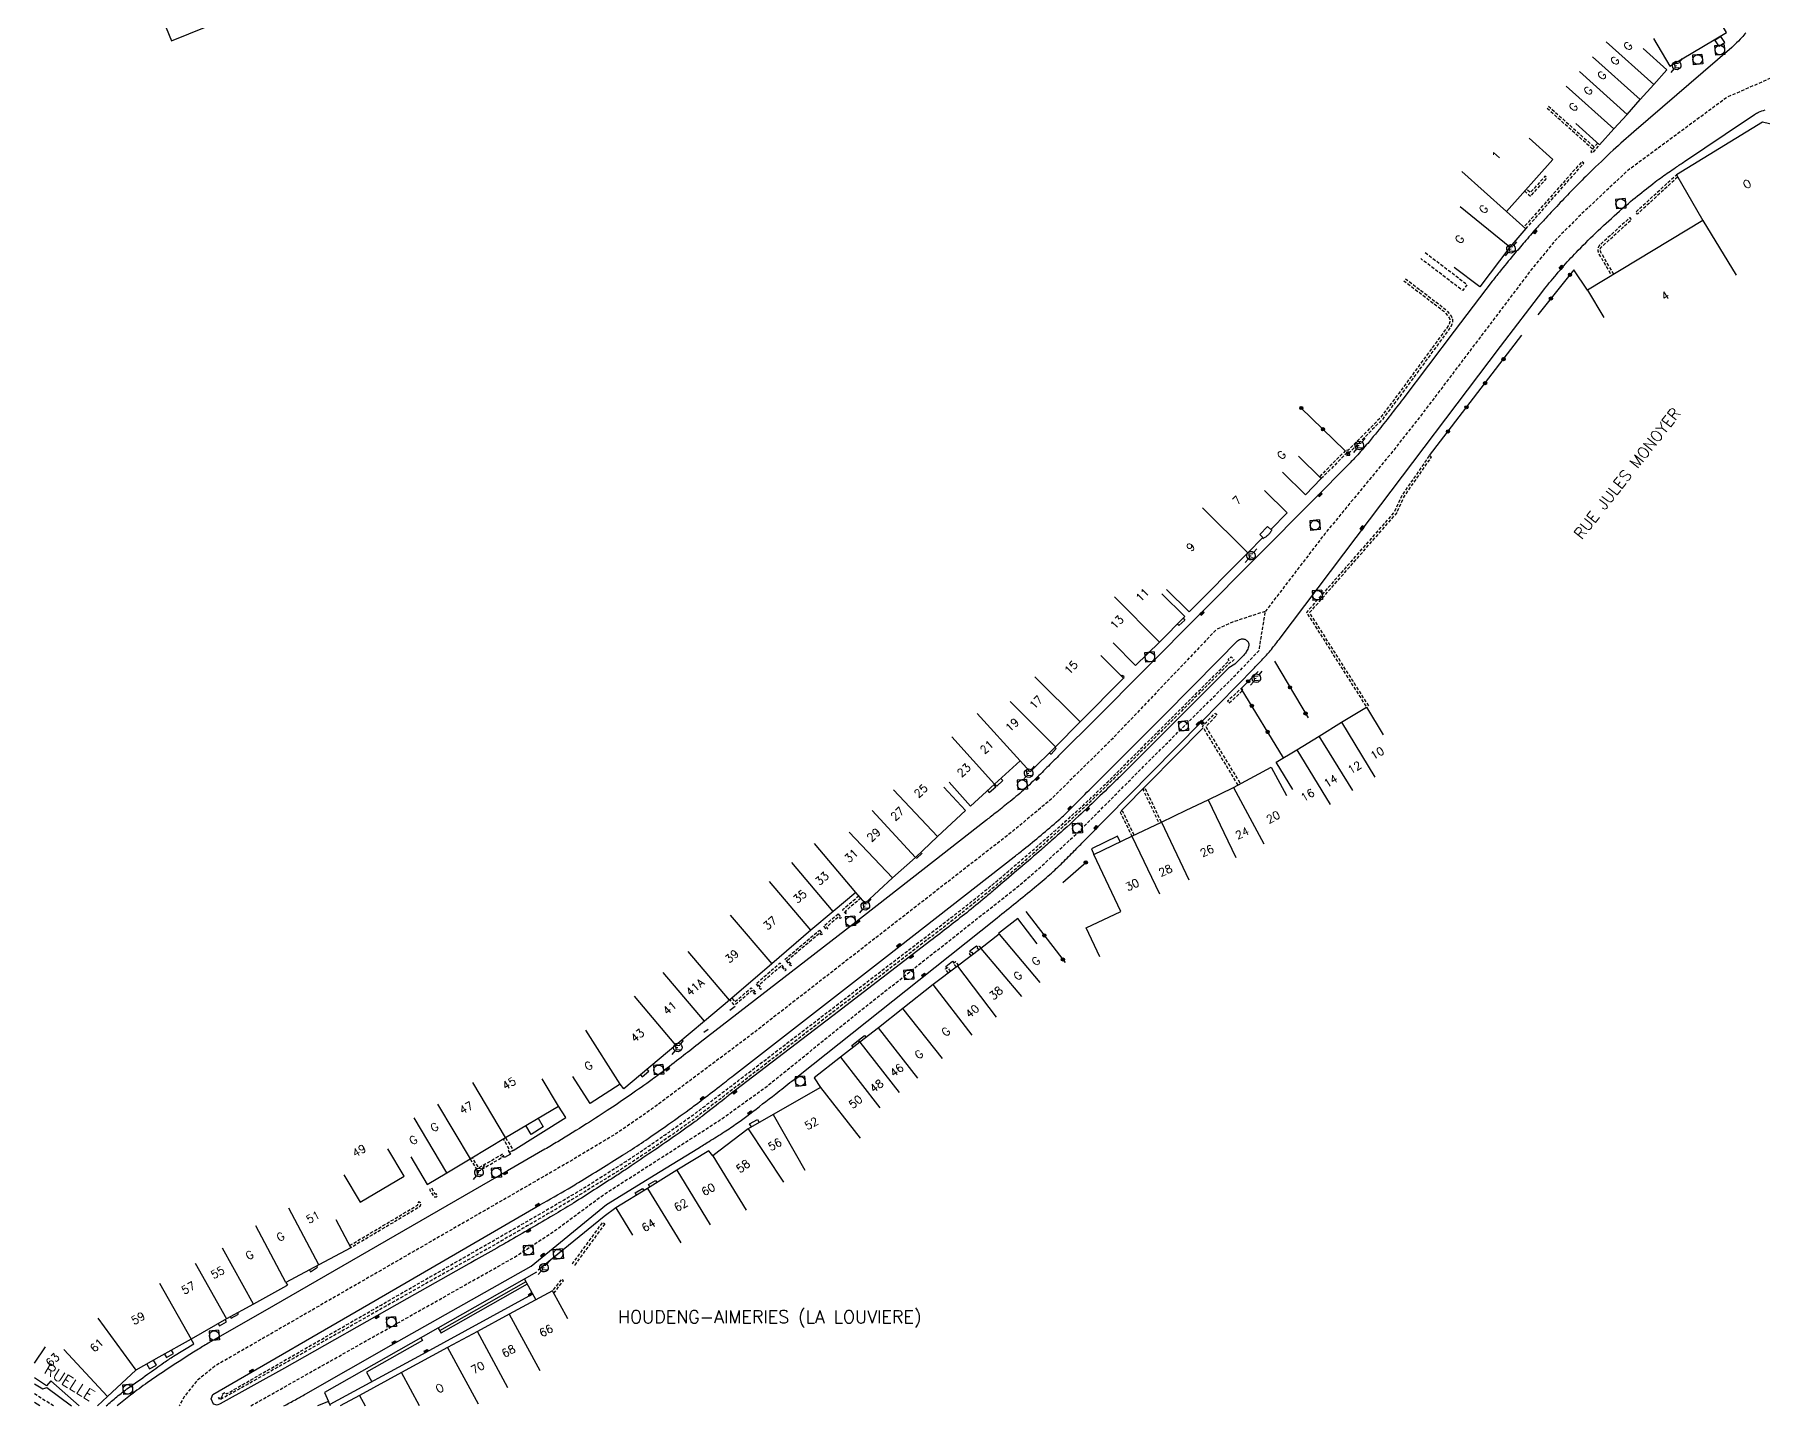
# Model space of a CAD drawing. Header units: millimetres. Extents: x 119599 to 135000, y 124063 to 131000.
# Drawn here: x 134000 to 134270, y 129999.9 to 130214.2 of the extents above; entities that cross this region are included whole.
import ezdxf
from ezdxf.enums import TextEntityAlignment as Align

# ---------------------------------------------------------------- set-up
doc = ezdxf.new("R2010")
doc.units = ezdxf.units.MM
doc.linetypes.add('DASHED', pattern=[0.75, 0.5, -0.25])
doc.layers.get('0').update_dxf_attribs({"linetype": 'CONTINUOUS'})
for name, color, linetype in [('W0001', 6, 'DASHED'), ('W0008', 7, 'CONTINUOUS'), ('W0100', 7, 'CONTINUOUS'), ('W0112', 1, 'DASHED'), ('W0322', 7, 'CONTINUOUS'), ('W0330', 7, 'CONTINUOUS'), ('W0400', 7, 'CONTINUOUS'), ('W0420', 7, 'CONTINUOUS'), ('W0471', 7, 'CONTINUOUS'), ('W0980', 7, 'CONTINUOUS'), ('W0989', 7, 'CONTINUOUS'), ('W0991', 7, 'CONTINUOUS'), ('W1102', 7, 'CONTINUOUS')]:
    doc.layers.add(name, color=color, linetype=linetype)
doc.styles.get("Standard").update_dxf_attribs({"font": 'romans.shx', "width": 0.85})

# ---------------------------------------------------------------- blocks, each defined once
blk = doc.blocks.new('t322o')
at = {"color": 0, "linetype": 'Continuous'}
for radius in [0.25, 0.15]:
    blk.add_circle((0, 0), radius, dxfattribs=at)
blk = doc.blocks.new('T420')
for p, q in [((0.75, 0.75), (-0.75, 0.75)), ((-0.75, 0.75), (-0.75, -0.75)), ((0.75, 0.75), (0.75, -0.75)), ((0.75, -0.75), (-0.75, -0.75))]:
    blk.add_line(p, q)
blk.add_ellipse((0, 0), major_axis=(-0.53, 0.53), ratio=1, start_param=3.926991, end_param=10.210176)
blk = doc.blocks.new('T471')
for p, q in [((-0.333334, 0.333334), (-0.333334, -0.333334)), ((-0.333334, 0.333334), (0.333334, 0.333334)), ((-0.333334, 0), (0, 0)), ((0.500001, 0.500001), (1.000002, 1.000002)), ((-0.500001, -0.500001), (-1.000002, -1.000002)), ((-0.333334, -0.333334), (0.333334, -0.333334))]:
    blk.add_line(p, q)
blk.add_ellipse((0, 0), major_axis=(0.471405, 0.471405), ratio=1, start_param=5.4977871438, end_param=11.780972451)
blk = doc.blocks.new('T400')
for p, q in [((-0.15, 0.3), (0.15, 0.3)), ((-0.15, -0.25), (-0.15, 0.3)), ((-0.15, 0.15), (0.15, 0.15)), ((-0.15, 0), (0.15, 0)), ((0.15, 0.3), (0.15, -0.25)), ((-0.15, -0.15), (0.15, -0.15)), ((-0.15, -0.25), (-0.15, -0.3)), ((-0.15, -0.3), (0.15, -0.3)), ((0.15, -0.3), (0.15, -0.25))]:
    blk.add_line(p, q)
blk = doc.blocks.new('t330o')
at = {"color": 0, "linetype": 'Continuous'}
for p, q in [((0.25, -0.25), (-0.25, 0.25)), ((-0.25, -0.25), (0.25, 0.25)), ((-0.25, 0.25), (-0.25, -0.25)), ((0.25, 0.25), (-0.25, 0.25)), ((0.25, -0.25), (0.25, 0.25)), ((-0.25, -0.25), (0.25, -0.25)), ((-0.25, -0.25), (-0.25, -0.25))]:
    blk.add_line(p, q, dxfattribs=at)

msp = doc.modelspace()

# ---------------------------------------------------------------- linework, layer by layer
at = {"layer": 'W0001', "flags": 128}
for points in [[(134276.62, 130209.78), (134264.34, 130204.4), (134248.72, 130192.87), (134241.6, 130186.17), (134237.56, 130182.11), (134233.71, 130177.41), (134217, 130155.31), (134212.09, 130149.06), (134201.55, 130136.27), (134192.24, 130124.12)], [(134033.78, 130000), (134074.98, 130023.25), (134081.41, 130027.48), (134086.52, 130031.27), (134089.01, 130033.09), (134107.03, 130044.63), (134114.15, 130049.75), (134128.97, 130061.72), (134153.72, 130081.23), (134156.79, 130083.88), (134162.96, 130089.57), (134173.68, 130100.35), (134188.01, 130114.59), (134191.25, 130118), (134192.24, 130124.12), (134187.1, 130122.44), (134184.55, 130121.24), (134168.34, 130104.21), (134158.74, 130094.74), (134152.86, 130089.81), (134111.49, 130057.64), (134096.38, 130046.34), (134090.93, 130042.58), (134083.21, 130037.95), (134028.16, 130006.22), (134025.33, 130003.92), (134023.35, 130001.42), (134022.6, 130000)], [(134000, 130001.94), (134003, 130000)]]:
    msp.add_lwpolyline(points, dxfattribs=at)
at = {"layer": 'W0008', "flags": 128}
for points in [[(134267.26, 130214.49, -0.04715), (134266.65, 130213.74, -0.006567), (134265.56, 130212.64, -0.015696), (134265.08, 130212.2), (134249.78, 130199.01, 0.008766), (134246.57, 130196.14, 0.00743), (134242.89, 130192.63, 0.004509), (134240.51, 130190.26, 0.004757), (134238.3, 130187.96, 0.002868), (134236.03, 130185.53, 0.004321), (134234.55, 130183.9, 0.004206), (134232.7, 130181.79, 0.004521), (134231.01, 130179.8, 0.003045), (134228.79, 130177.1, 0.005872), (134227.67, 130175.68), (134221.72, 130167.89), (134213.68, 130157.24, -0.003236), (134212.76, 130156.04, -0.001487), (134210.74, 130153.45, -0.004289), (134209.75, 130152.21, -0.003291), (134208.43, 130150.61, -0.008908), (134206.66, 130148.57, -0.012283), (134205.31, 130147.14), (134199.82, 130141.6), (134181.87, 130123.56), (134165.42, 130107.02), (134160.56, 130102.16, 0.000314), (134158.84, 130100.44, -0.000271), (134156.85, 130098.45, -0.013791), (134154.46, 130096.19, -0.014506), (134152.07, 130094.18, -0.000769), (134150.03, 130092.56, -0.001047), (134148.52, 130091.38), (134140.39, 130085.02), (134127.78, 130075.22), (134103.95, 130056.74, 0.000077), (134101.34, 130054.72, -0.000069), (134098.45, 130052.47, -0.008423), (134096.47, 130050.99, -0.004929), (134093.01, 130048.54, -0.005885), (134089.87, 130046.42, -0.005115), (134086.21, 130044.05, -0.003192), (134081.72, 130041.27, -0.007221), (134079.71, 130040.08), (134073.87, 130036.73), (134035.98, 130014.85), (134027.13, 130009.78, 0.010573), (134025.36, 130008.72, 0.004156), (134020.95, 130005.89, 0.008659), (134017.64, 130003.64, 0.010514), (134015, 130001.69, 0.00946), (134012.88, 130000)], [(134038.94, 130000, 0.001882), (134040.74, 130000.97, 0.005241), (134042.37, 130001.88), (134055.68, 130009.48), (134077.54, 130021.85), (134089.31, 130031.47), (134097.69, 130036.61), (134103.61, 130040.23, 0.002085), (134105.35, 130041.31, 0.001542), (134107.69, 130042.79, 0.009772), (134109.75, 130044.16, 0.011307), (134111.47, 130045.41, 0.002536), (134111.67, 130045.57, 0.000126), (134115.76, 130048.75, 0.002023), (134117.03, 130049.74, 0.001013), (134119.56, 130051.75), (134138.12, 130066.51), (134150.34, 130076.26, 0.001432), (134153.24, 130078.59, 0.001413), (134156.16, 130080.96, 0.01097), (134158.57, 130083.01, 0.012718), (134160.56, 130084.88, 0.001401), (134162.42, 130086.73, 0.001659), (134163.98, 130088.3), (134174.42, 130098.87), (134182.24, 130106.83), (134190.52, 130115.3, 0.002087), (134191.86, 130116.68, 0.004772), (134192.43, 130117.29, 0.018053), (134193, 130117.95, 0.007051), (134194.37, 130119.7), (134208.49, 130138.39), (134228.97, 130165.46), (134235.58, 130174.14, -0.012235), (134236.58, 130175.4, -0.005639), (134238.84, 130178.06, -0.013487), (134241.11, 130180.52, -0.010336), (134244.22, 130183.59, -0.008967), (134247.53, 130186.61, -0.010836), (134250.36, 130189, -0.004835), (134253.12, 130191.18, -0.012371), (134254.22, 130191.99, -0.002045), (134256.28, 130193.42, -0.003004), (134257.69, 130194.37), (134264.03, 130198.64), (134268.64, 130201.73, -0.047777), (134269.27, 130202.07, -0.030497), (134270.32, 130202.43, -0.070661)], [(134193.26, 130136.86, -0.043083), (134192.97, 130136.39, -0.043083), (134192.61, 130135.99, -0.036449), (134192.25, 130135.7, -0.036449), (134191.86, 130135.46)], [(134184.94, 130116.53), (134187.8, 130119.4, -0.050823), (134188.02, 130119.59, -0.036088), (134188.38, 130119.78, -0.142259), (134188.66, 130119.83, -0.083258), (134189.11, 130119.69, -0.112018), (134189.49, 130119.38, -0.139231), (134189.64, 130119.02, -0.074466), (134189.62, 130118.59, -0.079462), (134189.49, 130118.21, -0.024481), (134189.11, 130117.59, -0.043471), (134188.85, 130117.28), (134187.47, 130115.87), (134186.53, 130115.3), (134169.43, 130098.21, -0.004543), (134167.99, 130096.81, -0.00205), (134164.77, 130093.73, -0.004195), (134161.28, 130090.47, -0.006032), (134158.8, 130088.25, -0.001392), (134156.9, 130086.6, -0.000764), (134153.43, 130083.61, -0.000881), (134150.02, 130080.7, -0.001923), (134148.44, 130079.37, -0.00735), (134145.58, 130077.04, -0.003812), (134139.97, 130072.67), (134124.66, 130060.95), (134108.39, 130048.46, 0.002272), (134107.75, 130047.95, -0.000428), (134104.32, 130045.28, -0.009619), (134102.78, 130044.12, -0.006549), (134095.94, 130039.35, -0.002209), (134092.28, 130036.89, -0.00465), (134090.53, 130035.74, -0.000184), (134084.24, 130031.72, -0.005254), (134084.01, 130031.58, -0.003069), (134081.03, 130029.79, -0.002594), (134077.48, 130027.7, -0.000279), (134073.9, 130025.63, -0.000829), (134072.69, 130024.93, -0.0004), (134068.94, 130022.79, -0.001376), (134067.85, 130022.17), (134058.15, 130016.7), (134039.05, 130005.9), (134028.99, 130000.32), (134028.5, 130000.14), (134027.95, 130000.29), (134027.6, 130001.1), (134027.86, 130001.78), (134053.18, 130016.46), (134078.94, 130031.41, 0.00744), (134083.33, 130033.92, 0.00588), (134085.46, 130035.2, 0.000267), (134092.27, 130039.42, 0.004761), (134092.65, 130039.66, 0.005392), (134095.47, 130041.53, 0.004879), (134098.55, 130043.66, 0.003373), (134102.22, 130046.29, 0.006623), (134104.06, 130047.66, 0.00072), (134106.96, 130049.9, 0.00095), (134109.15, 130051.6), (134133.04, 130070.21), (134153.01, 130085.76, 0.004582), (134154.49, 130086.94, 0.002477), (134157.2, 130089.15, 0.008897), (134159.91, 130091.47, 0.014726), (134161.48, 130092.94, 0.001339), (134163.68, 130095.15, -0.00106), (134166.46, 130097.94), (134176.41, 130107.89), (134184.94, 130116.53)], [(134011.18, 130000, -0.004739), (134012.85, 130001.42, -0.018047), (134014.65, 130002.81, -0.001049), (134017.64, 130004.94, -0.001219), (134020.21, 130006.76, -0.012902), (134021.72, 130007.76), (134024.87, 130009.69), (134024.44, 130010.45)]]:
    msp.add_lwpolyline(points, format="xyb", dxfattribs=at)
for points in [[(134179.37, 130123.04), (134179.66, 130122.75), (134178.74, 130121.88), (134178.48, 130122.13)], [(134182.45, 130105.88), (134169.7, 130092.96), (134169.77, 130092.83)], [(134158.51, 130102.03), (134158.76, 130101.78), (134159.56, 130102.66), (134159.35, 130102.87)], [(134148.85, 130096.11), (134149.11, 130095.81), (134150.11, 130096.72), (134149.85, 130097.01)], [(134149.99, 130097.14), (134150.27, 130096.82), (134151.24, 130097.67), (134150.94, 130098)], [(134169.57, 130088.12), (134169.15, 130088.99), (134165.09, 130087.02), (134165.46, 130086.15)], [(134137.74, 130085.51), (134138.65, 130086.36)], [(134146.24, 130070.81), (134146.05, 130071.06), (134147.13, 130071.86), (134147.3, 130071.64)], [(134142.48, 130068.41), (134142.33, 130068.61), (134143.39, 130069.46), (134143.57, 130069.23)], [(134108.59, 130061.81), (134109.43, 130062.46)], [(134104.55, 130058.38), (134105.19, 130058.86)], [(134127.87, 130056.01), (134127.64, 130056.3), (134128.62, 130057.08), (134128.86, 130056.77)], [(134128.93, 130056.83), (134128.71, 130057.12), (134129.64, 130057.86), (134129.87, 130057.57)], [(134094.63, 130051.72), (134094.91, 130051.4), (134095.92, 130052.29), (134095.67, 130052.59)], [(134074.77, 130039.87), (134082.97, 130045.03), (134081.82, 130046.81)], [(134078.64, 130044.92), (134079.45, 130043.57), (134077.56, 130042.41), (134076.74, 130043.8)], [(134111.97, 130043.57), (134111.68, 130044.08), (134112.89, 130044.74), (134113.17, 130044.26)], [(134074.14, 130039.62), (134074.34, 130039.34), (134073.41, 130038.81), (134073.25, 130039.08)], [(134096.12, 130034.22), (134095.9, 130034.58), (134097, 130035.23), (134097.21, 130034.89)], [(134094.01, 130032.93), (134093.79, 130033.29), (134094.96, 130033.96), (134095.16, 130033.64)], [(134090.8, 130030.95), (134088.98, 130029.58), (134078.66, 130021.2)], [(134042.95, 130021.26), (134043.11, 130020.95), (134044.2, 130021.65), (134044.09, 130021.87)], [(134078.39, 130020.87), (134045.29, 130002.09), (134045.92, 130000.68)], [(134076.71, 130019.39), (134063.26, 130011.74)], [(134076.91, 130018.99), (134063.47, 130011.36)], [(134076.53, 130019.79), (134078.28, 130016.56)], [(134077.78, 130017.43), (134060.52, 130008.05), (134046.12, 130000.21)], [(134028.69, 130012.86), (134028.88, 130012.53), (134029.98, 130013.15), (134029.79, 130013.48)], [(134030.57, 130013.92), (134030.7, 130013.69), (134031.83, 130014.34), (134031.71, 130014.55)], [(134060.36, 130010.6), (134060.61, 130010.24), (134051.86, 130005.29), (134052.68, 130003.78)], [(134063.03, 130012.16), (134063.48, 130011.36)], [(134020.29, 130008.1), (134020.6, 130007.56), (134021.68, 130008.18), (134021.37, 130008.71)], [(134017.52, 130006.54), (134017.95, 130005.78), (134019.02, 130006.37), (134018.59, 130007.13)], [(134000, 130003.44), (134001.3, 130002.65), (134001.94, 130002.9), (134005.78, 130000)], [(134000.82, 130000), (134000, 130000.52)]]:
    msp.add_lwpolyline(points, dxfattribs=at)
at = {"layer": 'W0100', "flags": 128}
for points in [[(134252.87, 130213.59), (134255.41, 130209.28), (134264.27, 130214.5), (134257.82, 130225.41), (134253.16, 130233.53), (134248.25, 130241.88), (134243.94, 130239.34)], [(134240.72, 130200.31), (134244.44, 130196.98), (134246.66, 130199.46), (134248.73, 130201.74), (134250.79, 130204.05), (134252.9, 130206.39), (134254.96, 130208.69), (134251.24, 130212.03)], [(134282.98, 130165.2), (134287.66, 130166.96), (134280.1, 130187.08), (134272.26, 130199.95), (134269.86, 130200.52), (134256.42, 130192.29), (134260.58, 130185.17), (134242.52, 130174.27), (134245.11, 130169.99)], [(134233.41, 130198.03), (134237.13, 130194.7), (134229.87, 130186.59), (134232.92, 130183.86)], [(134232.91, 130183.9), (134230.43, 130180.99), (134225.71, 130174.81), (134221.74, 130177.84)], [(134194.93, 130145.85), (134198.48, 130142.33), (134200.97, 130144.85), (134197.41, 130148.36)], [(134192.08, 130143), (134195.65, 130139.51), (134193.07, 130136.87), (134192.58, 130137.36), (134191.35, 130136.1), (134191.85, 130135.62), (134189.5, 130133.25), (134180.35, 130124.01), (134176.8, 130127.53)], [(134168.47, 130119.2), (134171.97, 130115.63), (134175.72, 130119.32), (134179.64, 130123.31), (134176.08, 130126.82)], [(134166.56, 130117.21), (134170.1, 130113.68), (134163.3, 130106.84), (134159.44, 130102.97), (134155.49, 130099.03), (134153.94, 130100.74), (134153.94, 130100.74), (134149.95, 130097.1), (134146.17, 130093.7), (134142.83, 130097.42)], [(134196.53, 130096.27), (134193.93, 130100.54), (134197.14, 130102.49), (134200.65, 130104.63), (134204.13, 130106.78), (134208.04, 130109.12), (134210.61, 130104.82)], [(134166.36, 130070.13), (134164.24, 130074.66), (134169.66, 130077.2), (134165.46, 130086.15), (134165.46, 130086.15), (134171.4, 130089), (134175.99, 130091.19), (134179.87, 130093.05), (134183.31, 130094.69), (134187.24, 130096.57), (134193.13, 130099.76), (134195.51, 130095.36)], [(134141.99, 130096.66), (134145.38, 130092.98), (134141, 130088.93), (134137.58, 130085.67), (134134.01, 130082.48), (134129.74, 130078.54), (134128.26, 130080.2), (134124.71, 130077.21), (134121.26, 130074.3), (134115.16, 130069.05), (134108.56, 130063.36), (134104.64, 130060.09), (134100.16, 130056.35), (134092.04, 130049.55), (134091.45, 130050.23), (134086.75, 130047.25), (134084.07, 130051.47)], [(134156.61, 130072.17), (134153.55, 130076.12), (134150.54, 130073.79), (134150.64, 130073.66), (134147.78, 130071.46), (134147.78, 130071.46), (134144.16, 130068.68), (134140.35, 130065.82), (134135.62, 130062.09), (134131.79, 130059.07), (134128.9, 130056.81), (134125.89, 130054.45), (134121.78, 130051.22), (134122.77, 130049.72), (134115.34, 130045.5), (134111.46, 130043.28), (134106.88, 130039.81), (134105.92, 130039.08), (134105.32, 130039.86), (134100.3, 130036.8), (134095.72, 130033.98), (134090.8, 130030.95), (134093.41, 130026.69)], [(134058.77, 130038.89), (134061.32, 130034.59), (134064.37, 130036.4), (134068.04, 130038.57), (134073.57, 130041.91), (134081.82, 130046.81), (134079.27, 130051.11)], [(134048.29, 130036.11), (134050.83, 130031.81), (134057.71, 130035.87), (134055.17, 130040.18)], [(134047.06, 130029.12), (134049.41, 130024.71), (134044.42, 130022.05), (134044.42, 130022.05), (134039.24, 130019.29), (134039.48, 130018.84), (134039.34, 130018.75), (134034.17, 130015.91), (134029.97, 130013.58), (134024.44, 130010.45), (134019.43, 130007.61), (134015.8, 130005.57), (134011.37, 130001.46), (134009.83, 130000)], [(134083.27, 130013.58), (134080.88, 130017.97), (134074.14, 130014.32), (134069.17, 130011.63), (134064.51, 130009.12), (134057.29, 130005.22), (134050.75, 130001.62), (134047.74, 130000)], [(134000, 130006.65), (134001.69, 130009.24)], [(134006.94, 130000), (134002.53, 130003.9), (134001.85, 130003.16), (134000, 130004.37)], [(134046.23, 130000), (134045.92, 130000.68), (134044.18, 130000)]]:
    msp.add_lwpolyline(points, dxfattribs=at)
at = {"layer": 'W0100'}
msp.add_lwpolyline([(134021.36, 130213.2), (134037.65, 130219.83), (134032.68, 130232.03), (134016.38, 130225.48), (134021.36, 130213.2)], dxfattribs=at)
at = {"layer": 'W0100', "flags": 128}
msp.add_lwpolyline([(134262.45, 130213.3), (134263.05, 130212.37), (134263.98, 130212.97), (134263.37, 130213.9)], close=True, dxfattribs=at)
at = {"layer": 'W0112', "flags": 128}
for points in [[(134243.34, 130196.32), (134236.17, 130202.73)], [(134236.44, 130203.03), (134243.6, 130196.62)], [(134244.14, 130197.24), (134243.45, 130196.46), (134243.05, 130195.95), (134243.36, 130195.7), (134243.76, 130196.21), (134244.44, 130196.98)], [(134232.92, 130183.86), (134241.97, 130194.1), (134241.67, 130194.37), (134232.62, 130184.13)], [(134232.72, 130189.77), (134233.64, 130188.94), (134236.2, 130191.79), (134235.9, 130192.06), (134233.61, 130189.51), (134232.98, 130190.07)], [(134256.62, 130191.94), (134250.35, 130186.17), (134250.08, 130186.47), (134256.42, 130192.29)], [(134217.21, 130180.15), (134223.73, 130175.17), (134223.05, 130174.21), (134216.49, 130179.21)], [(134208.38, 130109.33), (134199.15, 130123.91), (134212.74, 130139.44), (134213.95, 130142.1), (134218.19, 130148.22), (134217.86, 130148.45), (134213.61, 130142.3), (134212.4, 130139.66), (134198.65, 130123.95), (134208.04, 130109.12)], [(134169.81, 130113.97), (134169.93, 130114.12), (134170.25, 130113.86), (134170.1, 130113.68)], [(134187.98, 130096.97), (134182.4, 130106.17), (134184.38, 130108.18), (134184.67, 130107.9), (134182.91, 130106.11), (134188.33, 130097.16)], [(134175.99, 130091.19), (134173.48, 130096.43), (134173.12, 130096.26), (134175.62, 130091.02)], [(134171.73, 130089.16), (134169.94, 130092.91), (134169.58, 130092.74), (134171.37, 130088.98)], [(134128.77, 130079.66), (134126.2, 130077.46), (134126.71, 130076.86), (134126.88, 130076.99), (134126.64, 130077.31), (134129.03, 130079.35)], [(134146.29, 130070.32), (134146.03, 130070.65), (134146.35, 130070.89), (134146.61, 130070.56)], [(134147.49, 130071.23), (134147.22, 130071.58), (134147.54, 130071.82), (134147.8, 130071.48)], [(134142.73, 130067.61), (134142.25, 130068.25), (134142.57, 130068.49), (134143.05, 130067.85)], [(134143.99, 130068.55), (134143.51, 130069.18), (134143.83, 130069.42), (134144.31, 130068.79)], [(134108.92, 130063.67), (134109.38, 130063.13), (134111.94, 130065.31), (134112.67, 130064.45), (134112.52, 130064.33), (134112.05, 130064.87), (134109.34, 130062.57), (134108.62, 130063.41)], [(134073.57, 130041.91), (134074.77, 130039.87), (134074.51, 130039.72), (134074.46, 130039.81), (134074.19, 130039.65), (134074.04, 130039.91), (134074.22, 130040.01), (134073.22, 130041.71)], [(134068.04, 130038.57), (134069.23, 130036.61), (134073.06, 130038.84)], [(134073.04, 130038.84), (134072.98, 130038.93), (134073.26, 130039.09), (134073.12, 130039.33), (134072.86, 130039.18), (134069.37, 130037.15), (134068.38, 130038.78)], [(134081.09, 130017.59), (134082.61, 130019.56), (134082.29, 130019.8), (134080.88, 130017.97)]]:
    msp.add_lwpolyline(points, dxfattribs=at)
for points in [[(134246.65, 130176.76), (134244.69, 130180.11, -0.068504), (134244.58, 130180.36, -0.069454), (134244.55, 130180.62, -0.103398), (134244.6, 130180.84, -0.099839), (134244.74, 130181.03), (134249.42, 130185.31), (134249.15, 130185.61), (134244.47, 130181.32, 0.099839), (134244.24, 130181, 0.103398), (134244.15, 130180.63, 0.069454), (134244.2, 130180.26, 0.068504), (134244.34, 130179.9), (134246.31, 130176.56)], [(134213.85, 130175.76), (134220.1, 130170.99), (134220.93, 130169.97, -0.063075), (134221.06, 130169.6, -0.113151), (134221.07, 130169.45, -0.034251), (134220.89, 130168.87, -0.069305), (134220.79, 130168.68), (134213.06, 130158.14), (134210.16, 130154.31), (134205.13, 130149.23), (134204.87, 130149.35), (134200.68, 130145.13)], [(134214.1, 130176.07), (134220.38, 130171.28), (134221.26, 130170.2, -0.068383), (134221.45, 130169.69, -0.113151), (134221.46, 130169.36, -0.034251), (134221.27, 130168.73, -0.069305), (134221.11, 130168.44), (134213.39, 130157.91), (134210.47, 130154.05), (134205.21, 130148.74), (134204.95, 130148.87), (134200.97, 130144.85)], [(134049.21, 130025.05), (134059.75, 130031.32, 0.16443), (134059.84, 130031.39, 0.14159), (134059.87, 130031.48, 0.108809), (134059.85, 130031.55, 0.108809), (134059.81, 130031.61), (134060.07, 130031.91, -0.108809), (134060.22, 130031.71, -0.108809), (134060.27, 130031.47, -0.14159), (134060.17, 130031.17, -0.14159), (134059.93, 130030.97), (134049.41, 130024.71)]]:
    msp.add_lwpolyline(points, format="xyb", dxfattribs=at)
for points in [[(134099.33, 130042.19), (134095.52, 130039.55, -0.002782), (134091.97, 130037.21, -0.006156), (134090.35, 130036.18, -0.000156), (134083.92, 130032.22, -0.004165), (134083.68, 130032.08, -0.00084), (134080.42, 130030.15, -0.000912), (134077.41, 130028.38, -0.000457), (134077.23, 130028.28, -0.000017), (134072.41, 130025.48, -0.003143), (134070.75, 130024.53, -0.001575), (134067.41, 130022.66), (134028.92, 130000.92), (134028.75, 130001.29), (134029.12, 130001.15), (134029.33, 130001.64), (134029.22, 130001.8), (134029.79, 130002.12), (134029.95, 130001.86), (134054.11, 130015.76), (134078.21, 130029.57, -0.000068), (134084.2, 130033.07, 0.007757), (134086.26, 130034.33, 0.000319), (134092.76, 130038.45, 0.005598), (134093.13, 130038.69, 0.003649), (134096.13, 130040.72, 0.003427), (134099.29, 130042.92, 0.002296), (134103.29, 130045.78, 0.006722), (134104.63, 130046.78, 0.000315), (134107.28, 130048.8, 0.000215), (134111.15, 130051.77), (134127.46, 130064.27), (134142.71, 130075.94, 0.003048), (134145.09, 130077.78, 0.002835), (134147.62, 130079.79, 0.005079), (134149.89, 130081.65, 0.003298), (134153.33, 130084.58, 0.001271), (134155.93, 130086.82, 0.001589), (134158, 130088.63, 0.002088), (134159.84, 130090.26, 0.001729), (134162.04, 130092.25, 0.005109), (134165.65, 130095.58, 0.006908), (134168.25, 130098.11), (134175.31, 130105.17), (134186.57, 130116.4), (134186.4, 130116.56), (134186.87, 130117.02), (134187.33, 130116.55), (134186.86, 130116.09), (134186.86, 130116.09), (134186.77, 130116.17), (134186.48, 130115.87), (134169.21, 130098.6, -0.004052), (134166.71, 130096.13, -0.003873), (134164.04, 130093.59, -0.003742), (134162.18, 130091.86, -0.001955), (134158.57, 130088.6, -0.001853), (134155.34, 130085.73, -0.002801), (134153.19, 130083.85, -0.004638), (134150.84, 130081.85, -0.004214), (134148.22, 130079.71, -0.002779), (134143.82, 130076.21, -0.002873), (134139.53, 130072.88), (134124.43, 130061.3), (134108.13, 130048.74, -0.000567), (134108.03, 130048.66, -0.000015), (134103.98, 130045.56, -0.007143), (134102.4, 130044.38, -0.003746)], [(134062.72, 130033.15), (134062.58, 130033.06, -0.095487), (134062.51, 130033.18), (134062.03, 130033.99), (134061.68, 130033.79), (134062.24, 130032.85, 0.055883), (134062.3, 130032.77, 0.042051), (134062.39, 130032.69, 0.149519), (134062.54, 130032.64, 0.138135), (134062.7, 130032.68), (134062.92, 130032.79)]]:
    msp.add_lwpolyline(points, format="xyb", close=True, dxfattribs=at)
for points in [[(134186.6, 130109.8), (134188.74, 130111.79), (134188.47, 130112.08), (134186.32, 130110.09)], [(134125.49, 130076.84), (134125.99, 130076.25), (134125.83, 130076.11), (134125.57, 130076.38), (134123.68, 130074.8), (134123.87, 130074.56), (134123.71, 130074.42), (134123.26, 130074.97)], [(134122.57, 130074.3), (134123.05, 130073.73), (134122.91, 130073.6), (134122.68, 130073.88), (134117.6, 130069.58), (134118.27, 130068.83), (134118.12, 130068.72), (134117.22, 130069.78)], [(134112.68, 130065.89), (134113.38, 130065.08), (134113.53, 130065.19), (134113.1, 130065.73), (134116.58, 130068.74), (134117.22, 130067.97), (134117.37, 130068.1), (134116.46, 130069.16)], [(134089.06, 130028.44), (134084.36, 130022), (134084.04, 130022.24), (134088.74, 130028.68)]]:
    msp.add_lwpolyline(points, close=True, dxfattribs=at)
at = {"layer": 'W0322', "flags": 128}
for points in [[(134242.52, 130174.27), (134240.41, 130177.43), (134234.78, 130170.44)], [(134217.86, 130148.45), (134232.31, 130167.24)], [(134204.63, 130149.23), (134197.74, 130155.96)], [(134193.64, 130116.32), (134198.91, 130107.49)], [(134195.05, 130101.22), (134188.47, 130112.08), (134191.11, 130114.72)], [(134160.6, 130081.77), (134164.23, 130084.93)], [(134154.8, 130077.25), (134160.99, 130069.24)]]:
    msp.add_lwpolyline(points, dxfattribs=at)
at = {"layer": 'W1102', "flags": 128}
for points in [[(134252.9, 130206.39), (134245.46, 130213.08)], [(134243.34, 130210.72), (134250.79, 130204.05)], [(134248.73, 130201.74), (134241.29, 130208.43)], [(134246.66, 130199.46), (134239.23, 130206.15)], [(134229.87, 130186.59), (134222.93, 130192.81)], [(134230.43, 130180.99), (134222.65, 130187.28)], [(134260.58, 130185.17), (134265.75, 130176.61)], [(134189.5, 130133.25), (134182.4, 130140.29)], [(134168.65, 130126.39), (134175.72, 130119.32)], [(134163.3, 130106.84), (134156.21, 130113.89)], [(134153.94, 130100.74), (134147.22, 130108.15)], [(134159.44, 130102.97), (134152.35, 130110.02)], [(134204.13, 130106.78), (134209.32, 130098.23)], [(134149.95, 130097.1), (134143.24, 130104.51)], [(134197.14, 130102.49), (134202.33, 130093.95)], [(134205.88, 130096.11), (134200.65, 130104.63)], [(134141, 130088.93), (134134.16, 130096.22)], [(134183.31, 130094.69), (134187.62, 130085.67)], [(134187.24, 130096.57), (134192, 130087.78)], [(134137.58, 130085.67), (134130.8, 130093.02)], [(134134.01, 130082.48), (134127.21, 130089.6)], [(134171.37, 130088.98), (134175.69, 130079.97)], [(134175.99, 130091.19), (134180.3, 130082.17)], [(134128.26, 130080.2), (134121.81, 130087.85)], [(134124.71, 130077.21), (134118.27, 130084.86)], [(134121.26, 130074.3), (134114.78, 130081.91)], [(134108.64, 130076.63), (134115.16, 130069.05)], [(134150.64, 130073.66), (134156.99, 130066.15)], [(134108.56, 130063.36), (134102.09, 130070.99)], [(134147.78, 130071.46), (134154.12, 130063.95)], [(134104.64, 130060.09), (134098.17, 130067.72)], [(134144.16, 130068.68), (134150.21, 130060.72)], [(134146.44, 130057.89), (134140.35, 130065.82)], [(134100.16, 130056.35), (134093.7, 130063.98)], [(134141.81, 130054.24), (134135.62, 130062.09)], [(134137.97, 130051.21), (134131.79, 130059.07)], [(134091.45, 130050.23), (134086.09, 130058.67)], [(134128.9, 130056.81), (134135.05, 130048.93)], [(134125.89, 130054.45), (134132.04, 130046.57)], [(134073.57, 130041.91), (134068.43, 130050.49)], [(134122.77, 130049.72), (134128.93, 130041.84)], [(134062.91, 130047.15), (134068.04, 130038.57)], [(134115.34, 130045.5), (134120.29, 130036.82)], [(134064.37, 130036.4), (134059.27, 130045)], [(134111.46, 130043.28), (134116.99, 130034.93)], [(134105.92, 130039.08), (134111.14, 130030.55)], [(134100.3, 130036.8), (134105.53, 130028.28)], [(134095.72, 130033.98), (134100.96, 130025.46)], [(134044.42, 130022.05), (134039.72, 130030.87)], [(134039.24, 130019.29), (134034.54, 130028.11)], [(134034.17, 130015.91), (134029.34, 130024.66)], [(134025.09, 130022.31), (134029.97, 130013.58)], [(134019.5, 130019.15), (134024.44, 130010.45)], [(134009.87, 130013.71), (134015.8, 130005.57)], [(134074.14, 130014.32), (134078.9, 130005.52)], [(134073.92, 130002.83), (134069.17, 130011.63)], [(134011.37, 130001.46), (134004.58, 130008.8)], [(134064.51, 130009.12), (134069.26, 130000.32)], [(134060.13, 130000), (134057.29, 130005.22)], [(134050.75, 130001.62), (134051.63, 130000)]]:
    msp.add_lwpolyline(points, dxfattribs=at)

# ---------------------------------------------------------------- block references
at = {"layer": 'W0322'}
for p, rotation in [((134239.81, 130176.68), 231.1757714528761), ((134236.83, 130172.98), 231.1757714528761), ((134229.44, 130163.51), 52.45686759609899), ((134226.55, 130159.75), 52.45686759609899), ((134197.84, 130155.87), 135.6955258446379), ((134223.65, 130155.98), 52.45686759609899), ((134201.23, 130152.55), 135.6955258446379), ((134220.76, 130152.21), 52.45686759609899), ((134189.56, 130113.18), 44.98423759423102), ((134196.07, 130112.24), 300.7870937810771), ((134190.12, 130109.34), 121.2314664724609), ((134198.51, 130108.16), 300.7870937810771), ((134192.59, 130105.28), 121.2314664724609), ((134164.18, 130084.89), 41.07473319728083), ((134157.71, 130073.49), 307.709448213348), ((134160.61, 130069.73), 307.709448213348)]:
    msp.add_blockref('t322o', p, dxfattribs=dict(at, rotation=rotation))
at = {"layer": 'W0330', "rotation": 4.833937798179715}
msp.add_blockref('t330o', (134205.16, 130148.72), dxfattribs=at)
at = {"layer": 'W0400'}
for p, rotation in [((134234.33, 130183.42), 139.6897626685617), ((134238.45, 130177.84), 139.0436278794808), ((134200.77, 130142.34), 314.6199181389588), ((134207.34, 130137.11), 142.9147757852955), ((134182.34, 130123.82), 315.1341755712647), ((134181.75, 130106.54), 315.4547639136822), ((134182.31, 130106.76), 225.5650949739095), ((134156.6, 130097.99), 134.4527120117206), ((134161.69, 130093.37), 314.9841379524643), ((134164.44, 130093.2), 133.3529462934131), ((134165.77, 130090.33), 315.3666055938031), ((134128.54, 130075.62), 307.9222468667545), ((134134.96, 130071.9), 307.7551451363111), ((134136.96, 130070.18), 127.3022435822652), ((134138.86, 130067.3), 308.5846033921044), ((134098.86, 130052.6), 307.8033589897238), ((134104.26, 130048.01), 307.554255510503), ((134109.35, 130049), 307.5327731474214), ((134111.7, 130045.77), 307.8389817840742), ((134073.55, 130036.38), 120.0037338519452), ((134078.56, 130031.36), 120.123078477348), ((134077.17, 130027.36), 122.1919389222204), ((134079.36, 130023.53), 309.2686713683611), ((134077.46, 130017.44), 121.6463609732428), ((134053.51, 130013.9), 119.4813719514331), ((134056.12, 130009.9), 299.4916100086658), ((134061.14, 130008.55), 298.523230722683), ((134033.86, 130005.44), 300.0454795530436)]:
    msp.add_blockref('T400', p, dxfattribs=dict(at, rotation=rotation))
at = {"layer": 'W0420'}
for p, rotation in [((134259.74, 130210.3), 4.833937798179715), ((134263.21, 130211.78), 4.833937798179715), ((134247.74, 130187.77), 4.833937798179715), ((134199.99, 130137.57), 4.833937798179715), ((134200.35, 130126.63), 4.833937798178309), ((134174.18, 130116.96), 4.833937798179715), ((134179.44, 130106.19), 4.833937798179715), ((134154.26, 130097.03), 4.833937798179715), ((134162.86, 130090.21), 4.833937798179715), ((134127.43, 130075.7), 4.833937798179715), ((134136.54, 130067.34), 4.833937798179715), ((134097.46, 130052.5), 4.833937798179715), ((134119.58, 130050.71), 4.833937798178309), ((134072.11, 130036.41), 4.833937798179715), ((134077.12, 130024.32), 4.833937798179715), ((134081.78, 130023.7), 4.833937798179715), ((134055.71, 130013.11), 4.833937798178309), ((134028.06, 130011), 4.833937798179715), ((134014.56, 130002.58), 4.833937798178309)]:
    msp.add_blockref('T420', p, dxfattribs=dict(at, rotation=rotation))
at = {"layer": 'W0471'}
for p, rotation in [((134256.47, 130209.37), 4.833937798179715), ((134230.6, 130180.73), 4.833937798179715), ((134206.9, 130150.02), 4.833937798179715), ((134189.99, 130132.8), 4.833937798179715), ((134190.81, 130113.66), 4.833937798178309), ((134155.27, 130098.82), 4.833937798179715), ((134129.75, 130078.11), 4.833937798179715), ((134100.46, 130055.99), 4.833937798178309), ((134069.41, 130036.47), 4.833937798179715), ((134079.57, 130021.6), 4.833937798179715)]:
    msp.add_blockref('T471', p, dxfattribs=dict(at, rotation=rotation))

# ---------------------------------------------------------------- texts
at = {"layer": 'W0980'}
msp.add_text('HOUDENG-AIMERIES (LA LOUVIERE)', height=2, dxfattribs=at).set_placement((134114.82, 130013.78), align=Align.MIDDLE)
at = {"layer": 'W0989'}
for s, rotation, p in [('RUE JULES MONOYER', 51.8395, (134248.73, 130145.66)), ('RUELLE', 328.022, (134005.45, 130003.69))]:
    msp.add_text(s, height=1.75, rotation=rotation, dxfattribs=at).set_placement(p, align=Align.MIDDLE)
at = {"layer": 'W0991'}
for s, rotation, p in [('G', 48.1657, (134248.87, 130212.38)), ('G', 48.1657, (134246.83, 130210.1)), ('G', 48.1657, (134244.79, 130207.82)), ('G', 48.1657, (134242.64, 130205.41)), ('G', 48.1657, (134240.34, 130202.89)), ('1', 48.155, (134228.28, 130195.31)), ('O', 31.4575, (134267.47, 130190.86)), ('G', 49.4733, (134226.29, 130186.92)), ('G', 52.6523, (134222.56, 130182.22)), ('4', 31.1065, (134254.66, 130173.42)), ('G', 45.3315, (134194.75, 130148.51)), ('7', 45.3315, (134187.82, 130141.47)), ('9', 45.3315, (134180.55, 130134.15)), ('11', 45.3315, (134173.02, 130126.68)), ('13', 45.3315, (134169.04, 130122.4)), ('15', 45.3315, (134161.88, 130115.35)), ('17', 45.3315, (134156.42, 130109.9)), ('19', 42.4058, (134152.68, 130106.37)), ('21', 42.4058, (134148.72, 130102.91)), ('10', 30.861, (134209.7, 130101.95)), ('23', 42.4058, (134145.15, 130099.3)), ('12', 30.861, (134206.16, 130099.72)), ('25', 42.7306, (134138.42, 130096.08)), ('14', 30.861, (134202.43, 130097.61)), ('16', 30.861, (134198.82, 130095.41)), ('27', 42.7306, (134134.76, 130092.49)), ('20', 28.4263, (134193.44, 130091.97)), ('29', 42.7306, (134131.05, 130089.21)), ('24', 25.5357, (134188.61, 130089.46)), ('31', 42.7306, (134127.55, 130085.95)), ('26', 25.5357, (134183.11, 130086.7)), ('33', 40.1422, (134122.98, 130082.37)), ('28', 25.5357, (134176.63, 130083.63)), ('35', 40.1422, (134119.53, 130079.57)), ('30', 25.5357, (134171.44, 130081.4)), ('37', 40.1422, (134114.86, 130075.41)), ('39', 40.1422, (134108.91, 130070.23)), ('G', 37.7094, (134156.39, 130069.47)), ('G', 40.2086, (134153.56, 130067.18)), ('41A', 40.1422, (134103.15, 130065.4)), ('38', 40.2086, (134150.16, 130064.49)), ('41', 39.9002, (134099.2, 130062.15)), ('40', 40.2086, (134146.45, 130061.65)), ('43', 39.9002, (134094.17, 130057.86)), ('G', 40.2086, (134142.33, 130058.45)), ('G', 32.3956, (134086.51, 130053.12)), ('G', 40.2086, (134138.13, 130054.92)), ('45', 30.7173, (134074.11, 130050.37)), ('48', 37.9862, (134131.52, 130049.97)), ('46', 37.9862, (134134.66, 130052.43)), ('50', 37.9862, (134128.22, 130047.5)), ('47', 30.7173, (134067.42, 130046.56)), ('G', 30.7173, (134062.46, 130043.53)), ('52', 29.554, (134121.33, 130044.12)), ('49', 30.5797, (134050.71, 130039.86)), ('G', 30.7173, (134059.15, 130041.52)), ('56', 29.554, (134115.61, 130040.84)), ('58', 37.1509, (134110.66, 130037.45)), ('60', 28.9606, (134105.23, 130033.82)), ('62', 28.9606, (134100.94, 130031.37)), ('51', 28.0867, (134043.49, 130029.48)), ('G', 28.8245, (134038.41, 130026.44)), ('64', 31.5541, (134095.88, 130028.21)), ('G', 28.8245, (134033.58, 130023.57)), ('55', 28.8245, (134028.6, 130020.84)), ('57', 28.8245, (134024.02, 130018.42)), ('59', 29.592, (134016.17, 130013.7)), ('61', 42.8444, (134009.71, 130009.47)), ('66', 28.5078, (134079.89, 130011.75)), ('63', 42.8444, (134002.83, 130007.19)), ('68', 28.5078, (134074.03, 130008.57)), ('70', 28.5078, (134069.21, 130005.97)), ('O', 28.5078, (134063.28, 130002.77))]:
    msp.add_text(s, height=1.25, rotation=rotation, dxfattribs=at).set_placement(p, align=Align.MIDDLE)

doc.saveas('drawing.dxf')
